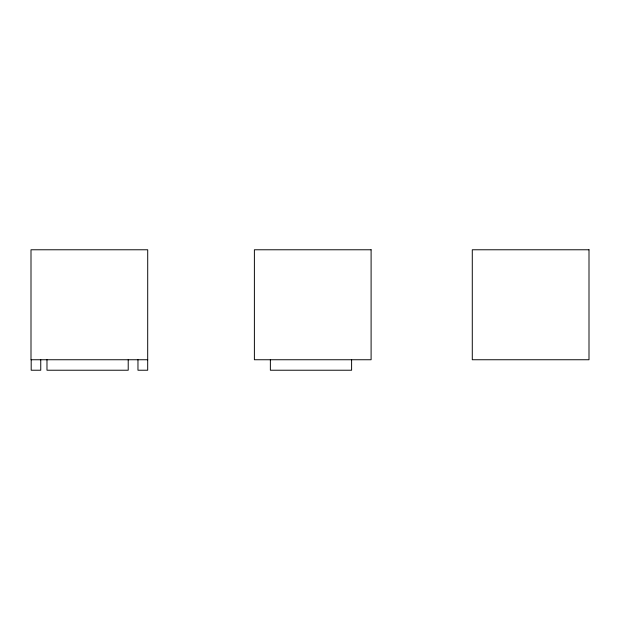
<?xml version="1.0" encoding="UTF-8"?>
<svg xmlns="http://www.w3.org/2000/svg" width="620" height="620" viewBox="0 0 620 620"><rect width="100%" height="100%" fill="white"/><g stroke="black" fill="none" stroke-linecap="round" stroke-linejoin="round"><path stroke-width="0.93" d="M147.715 359.747L31 359.747L31 249.775L147.715 249.775L147.692 370.225L137.966 370.225L137.966 359.747M351.602 359.747L351.602 370.225L270.367 370.225L270.367 359.747M128.216 359.747L128.216 370.225L46.98 370.225L46.98 359.747M40.749 359.747L40.749 370.225L31.186 370.225L31.186 359.747M371.101 249.775L254.386 249.775L254.386 359.747L371.101 359.747L371.101 249.775M589 249.775L472.285 249.775L472.285 359.747L589 359.747L589 249.775"/></g></svg>
